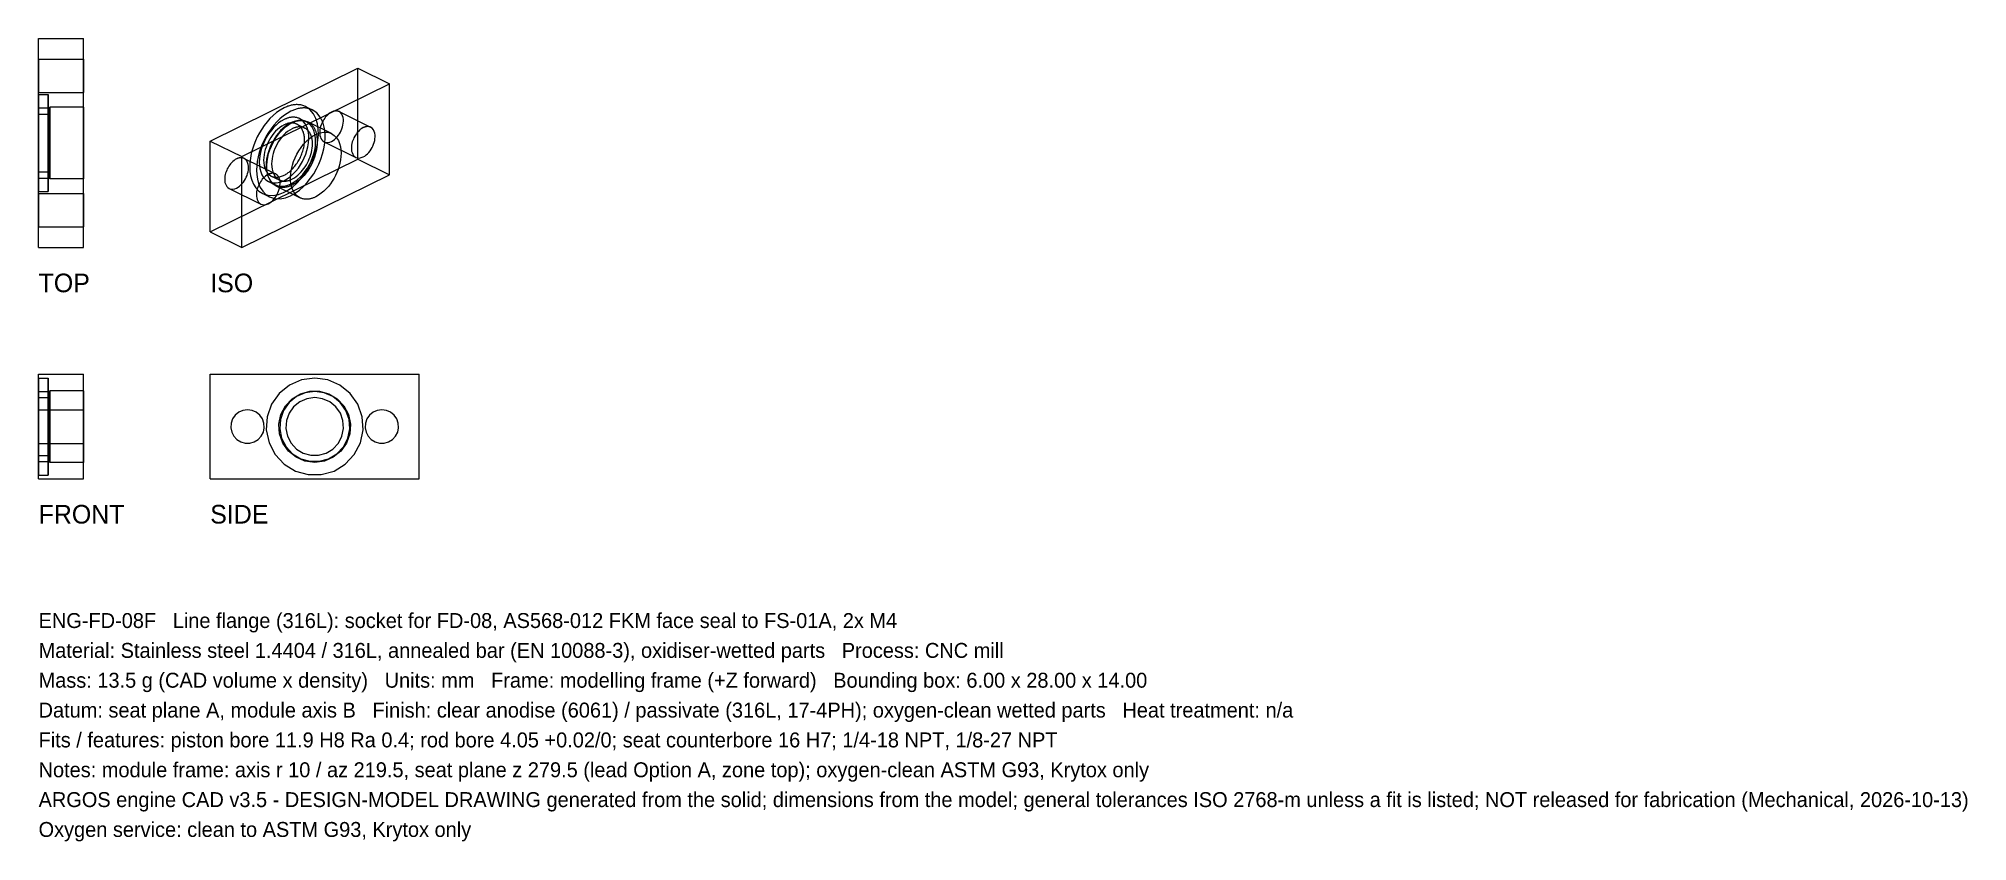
# Model space of a CAD drawing. Header units: millimetres. Extents: x 0 to 258, y -49 to 59.
import ezdxf

# ---------------------------------------------------------------- set-up
doc = ezdxf.new("R2010")
doc.units = ezdxf.units.MM
for name, color, linetype in [('FRONT_HIDDEN', 8, 'CONTINUOUS'), ('FRONT_VISIBLE', 7, 'Continuous'), ('ISO_HIDDEN', 8, 'CONTINUOUS'), ('ISO_VISIBLE', 7, 'Continuous'), ('SIDE_HIDDEN', 8, 'CONTINUOUS'), ('SIDE_VISIBLE', 7, 'Continuous'), ('TOP_HIDDEN', 8, 'CONTINUOUS'), ('TOP_VISIBLE', 7, 'Continuous')]:
    doc.layers.add(name, color=color, linetype=linetype)

msp = doc.modelspace()

# ---------------------------------------------------------------- linework, layer by layer
at = {"layer": 'FRONT_HIDDEN'}
for points in [[(0, 0), (0, 14)], [(0, 14), (6, 14)], [(0, 13.5), (0, 12.93), (0, 12.37), (0, 11.8), (0, 11.24), (0, 10.67), (0, 10.11), (0, 9.54), (0, 8.98), (0, 8.41), (0, 7.85), (0, 7.28), (0, 6.72), (0, 6.15), (0, 5.59), (0, 5.02), (0, 4.46), (0, 3.89), (0, 3.33), (0, 2.76), (0, 2.2), (0, 1.63), (0, 1.07), (0, 0.5)], [(0, 0.5), (0, 1.07), (0, 1.63), (0, 2.2), (0, 2.76), (0, 3.33), (0, 3.89), (0, 4.46), (0, 5.02), (0, 5.59), (0, 6.15), (0, 6.72), (0, 7.28), (0, 7.85), (0, 8.41), (0, 8.98), (0, 9.54), (0, 10.11), (0, 10.67), (0, 11.24), (0, 11.8), (0, 12.37), (0, 12.93), (0, 13.5)], [(0, 13.5), (1.29, 13.5)], [(1.29, 13.5), (1.29, 12.93), (1.29, 12.37), (1.29, 11.8), (1.29, 11.24), (1.29, 10.67), (1.29, 10.11), (1.29, 9.54), (1.29, 8.98), (1.29, 8.41), (1.29, 7.85), (1.29, 7.28), (1.29, 6.72), (1.29, 6.15), (1.29, 5.59), (1.29, 5.02), (1.29, 4.46), (1.29, 3.89), (1.29, 3.33), (1.29, 2.76), (1.29, 2.2), (1.29, 1.63), (1.29, 1.07), (1.29, 0.5)], [(1.29, 0.5), (1.29, 1.07), (1.29, 1.63), (1.29, 2.2), (1.29, 2.76), (1.29, 3.33), (1.29, 3.89), (1.29, 4.46), (1.29, 5.02), (1.29, 5.59), (1.29, 6.15), (1.29, 6.72), (1.29, 7.28), (1.29, 7.85), (1.29, 8.41), (1.29, 8.98), (1.29, 9.54), (1.29, 10.11), (1.29, 10.67), (1.29, 11.24), (1.29, 11.8), (1.29, 12.37), (1.29, 12.93), (1.29, 13.5)], [(6, 0), (6, 14)], [(0, 11.7), (1.29, 11.7)], [(0, 11.7), (0, 11.29), (0, 10.88), (0, 10.47), (0, 10.07), (0, 9.66), (0, 9.25), (0, 8.84), (0, 8.43), (0, 8.02), (0, 7.61), (0, 7.2), (0, 6.8), (0, 6.39), (0, 5.98), (0, 5.57), (0, 5.16), (0, 4.75), (0, 4.34), (0, 3.93), (0, 3.53), (0, 3.12), (0, 2.71), (0, 2.3)], [(0, 2.3), (0, 2.71), (0, 3.12), (0, 3.53), (0, 3.93), (0, 4.34), (0, 4.75), (0, 5.16), (0, 5.57), (0, 5.98), (0, 6.39), (0, 6.8), (0, 7.2), (0, 7.61), (0, 8.02), (0, 8.43), (0, 8.84), (0, 9.25), (0, 9.66), (0, 10.07), (0, 10.47), (0, 10.88), (0, 11.29), (0, 11.7)], [(0, 10.88), (0, 10.54), (0, 10.2), (0, 9.86), (0, 9.53), (0, 9.19), (0, 8.85), (0, 8.52), (0, 8.18), (0, 7.84), (0, 7.51), (0, 7.17), (0, 6.83), (0, 6.49), (0, 6.16), (0, 5.82), (0, 5.48), (0, 5.15), (0, 4.81), (0, 4.47), (0, 4.14), (0, 3.8), (0, 3.46), (0, 3.12)], [(0, 3.12), (0, 3.46), (0, 3.8), (0, 4.14), (0, 4.47), (0, 4.81), (0, 5.15), (0, 5.48), (0, 5.82), (0, 6.16), (0, 6.49), (0, 6.83), (0, 7.17), (0, 7.51), (0, 7.84), (0, 8.18), (0, 8.52), (0, 8.85), (0, 9.19), (0, 9.53), (0, 9.86), (0, 10.2), (0, 10.54), (0, 10.88)], [(0, 10.88), (1.5, 10.88)], [(1.29, 11.7), (1.29, 11.29), (1.29, 10.88), (1.29, 10.47), (1.29, 10.07), (1.29, 9.66), (1.29, 9.25), (1.29, 8.84), (1.29, 8.43), (1.29, 8.02), (1.29, 7.61), (1.29, 7.2), (1.29, 6.8), (1.29, 6.39), (1.29, 5.98), (1.29, 5.57), (1.29, 5.16), (1.29, 4.75), (1.29, 4.34), (1.29, 3.93), (1.29, 3.53), (1.29, 3.12), (1.29, 2.71), (1.29, 2.3)], [(1.29, 2.3), (1.29, 2.71), (1.29, 3.12), (1.29, 3.53), (1.29, 3.93), (1.29, 4.34), (1.29, 4.75), (1.29, 5.16), (1.29, 5.57), (1.29, 5.98), (1.29, 6.39), (1.29, 6.8), (1.29, 7.2), (1.29, 7.61), (1.29, 8.02), (1.29, 8.43), (1.29, 8.84), (1.29, 9.25), (1.29, 9.66), (1.29, 10.07), (1.29, 10.47), (1.29, 10.88), (1.29, 11.29), (1.29, 11.7)], [(1.5, 2.2), (1.5, 2.62), (1.5, 3.03), (1.5, 3.45), (1.5, 3.87), (1.5, 4.29), (1.5, 4.7), (1.5, 5.12), (1.5, 5.54), (1.5, 5.96), (1.5, 6.37), (1.5, 6.79), (1.5, 7.21), (1.5, 7.63), (1.5, 8.04), (1.5, 8.46), (1.5, 8.88), (1.5, 9.3), (1.5, 9.71), (1.5, 10.13), (1.5, 10.55), (1.5, 10.97), (1.5, 11.38), (1.5, 11.8)], [(1.5, 11.8), (1.5, 11.38), (1.5, 10.97), (1.5, 10.55), (1.5, 10.13), (1.5, 9.71), (1.5, 9.3), (1.5, 8.88), (1.5, 8.46), (1.5, 8.04), (1.5, 7.63), (1.5, 7.21), (1.5, 6.79), (1.5, 6.37), (1.5, 5.96), (1.5, 5.54), (1.5, 5.12), (1.5, 4.7), (1.5, 4.29), (1.5, 3.87), (1.5, 3.45), (1.5, 3.03), (1.5, 2.62), (1.5, 2.2)], [(6, 11.8), (1.5, 11.8)], [(1.5, 10.88), (1.5, 10.54), (1.5, 10.2), (1.5, 9.86), (1.5, 9.53), (1.5, 9.19), (1.5, 8.85), (1.5, 8.52), (1.5, 8.18), (1.5, 7.84), (1.5, 7.51), (1.5, 7.17), (1.5, 6.83), (1.5, 6.49), (1.5, 6.16), (1.5, 5.82), (1.5, 5.48), (1.5, 5.15), (1.5, 4.81), (1.5, 4.47), (1.5, 4.14), (1.5, 3.8), (1.5, 3.46), (1.5, 3.12)], [(1.5, 3.12), (1.5, 3.46), (1.5, 3.8), (1.5, 4.14), (1.5, 4.47), (1.5, 4.81), (1.5, 5.15), (1.5, 5.48), (1.5, 5.82), (1.5, 6.16), (1.5, 6.49), (1.5, 6.83), (1.5, 7.17), (1.5, 7.51), (1.5, 7.84), (1.5, 8.18), (1.5, 8.52), (1.5, 8.85), (1.5, 9.19), (1.5, 9.53), (1.5, 9.86), (1.5, 10.2), (1.5, 10.54), (1.5, 10.88)], [(6, 2.2), (6, 2.62), (6, 3.03), (6, 3.45), (6, 3.87), (6, 4.29), (6, 4.7), (6, 5.12), (6, 5.54), (6, 5.96), (6, 6.37), (6, 6.79), (6, 7.21), (6, 7.63), (6, 8.04), (6, 8.46), (6, 8.88), (6, 9.3), (6, 9.71), (6, 10.13), (6, 10.55), (6, 10.97), (6, 11.38), (6, 11.8)], [(6, 11.8), (6, 11.38), (6, 10.97), (6, 10.55), (6, 10.13), (6, 9.71), (6, 9.3), (6, 8.88), (6, 8.46), (6, 8.04), (6, 7.63), (6, 7.21), (6, 6.79), (6, 6.37), (6, 5.96), (6, 5.54), (6, 5.12), (6, 4.7), (6, 4.29), (6, 3.87), (6, 3.45), (6, 3.03), (6, 2.62), (6, 2.2)], [(0, 9.25), (0, 9.05), (0, 8.86), (0, 8.66), (0, 8.47), (0, 8.27), (0, 8.08), (0, 7.88), (0, 7.68), (0, 7.49), (0, 7.29), (0, 7.1), (0, 6.9), (0, 6.71), (0, 6.51), (0, 6.32), (0, 6.12), (0, 5.92), (0, 5.73), (0, 5.53), (0, 5.34), (0, 5.14), (0, 4.95), (0, 4.75)], [(0, 4.75), (0, 4.95), (0, 5.14), (0, 5.34), (0, 5.53), (0, 5.73), (0, 5.92), (0, 6.12), (0, 6.32), (0, 6.51), (0, 6.71), (0, 6.9), (0, 7.1), (0, 7.29), (0, 7.49), (0, 7.68), (0, 7.88), (0, 8.08), (0, 8.27), (0, 8.47), (0, 8.66), (0, 8.86), (0, 9.05), (0, 9.25)], [(0, 9.25), (0, 9.05), (0, 8.86), (0, 8.66), (0, 8.47), (0, 8.27), (0, 8.08), (0, 7.88), (0, 7.68), (0, 7.49), (0, 7.29), (0, 7.1), (0, 6.9), (0, 6.71), (0, 6.51), (0, 6.32), (0, 6.12), (0, 5.92), (0, 5.73), (0, 5.53), (0, 5.34), (0, 5.14), (0, 4.95), (0, 4.75)], [(0, 4.75), (0, 4.95), (0, 5.14), (0, 5.34), (0, 5.53), (0, 5.73), (0, 5.92), (0, 6.12), (0, 6.32), (0, 6.51), (0, 6.71), (0, 6.9), (0, 7.1), (0, 7.29), (0, 7.49), (0, 7.68), (0, 7.88), (0, 8.08), (0, 8.27), (0, 8.47), (0, 8.66), (0, 8.86), (0, 9.05), (0, 9.25)], [(0, 9.25), (6, 9.25)], [(0, 9.25), (6, 9.25)], [(6, 9.25), (6, 9.05), (6, 8.86), (6, 8.66), (6, 8.47), (6, 8.27), (6, 8.08), (6, 7.88), (6, 7.68), (6, 7.49), (6, 7.29), (6, 7.1), (6, 6.9), (6, 6.71), (6, 6.51), (6, 6.32), (6, 6.12), (6, 5.92), (6, 5.73), (6, 5.53), (6, 5.34), (6, 5.14), (6, 4.95), (6, 4.75)], [(6, 4.75), (6, 4.95), (6, 5.14), (6, 5.34), (6, 5.53), (6, 5.73), (6, 5.92), (6, 6.12), (6, 6.32), (6, 6.51), (6, 6.71), (6, 6.9), (6, 7.1), (6, 7.29), (6, 7.49), (6, 7.68), (6, 7.88), (6, 8.08), (6, 8.27), (6, 8.47), (6, 8.66), (6, 8.86), (6, 9.05), (6, 9.25)], [(6, 9.25), (6, 9.05), (6, 8.86), (6, 8.66), (6, 8.47), (6, 8.27), (6, 8.08), (6, 7.88), (6, 7.68), (6, 7.49), (6, 7.29), (6, 7.1), (6, 6.9), (6, 6.71), (6, 6.51), (6, 6.32), (6, 6.12), (6, 5.92), (6, 5.73), (6, 5.53), (6, 5.34), (6, 5.14), (6, 4.95), (6, 4.75)], [(6, 4.75), (6, 4.95), (6, 5.14), (6, 5.34), (6, 5.53), (6, 5.73), (6, 5.92), (6, 6.12), (6, 6.32), (6, 6.51), (6, 6.71), (6, 6.9), (6, 7.1), (6, 7.29), (6, 7.49), (6, 7.68), (6, 7.88), (6, 8.08), (6, 8.27), (6, 8.47), (6, 8.66), (6, 8.86), (6, 9.05), (6, 9.25)], [(0, 4.75), (6, 4.75)], [(0, 4.75), (6, 4.75)], [(0, 3.12), (1.5, 3.12)], [(0, 2.3), (1.29, 2.3)], [(0, 0.5), (1.29, 0.5)], [(0, 0), (6, 0)], [(6, 2.2), (1.5, 2.2)]]:
    msp.add_lwpolyline(points, dxfattribs=at)
at = {"layer": 'FRONT_VISIBLE'}
for points in [[(0, 0), (0, 14)], [(0, 14), (6, 14)], [(6, 0), (6, 14)], [(0, 0), (6, 0)]]:
    msp.add_lwpolyline(points, dxfattribs=at)
at = {"layer": 'ISO_HIDDEN'}
for points in [[(42.8, 42.84), (42.8, 55.02)], [(32.9, 49.71), (32.38, 49.42), (31.89, 49.08), (31.43, 48.69), (31, 48.28), (30.61, 47.83), (30.24, 47.36), (29.9, 46.87), (29.59, 46.35), (29.31, 45.83), (29.06, 45.28), (28.85, 44.73), (28.66, 44.16), (28.51, 43.58), (28.4, 42.99), (28.33, 42.4), (28.3, 41.8), (28.33, 41.2), (28.41, 40.61), (28.57, 40.04), (28.8, 39.49), (29.12, 38.98), (29.53, 38.55), (30.03, 38.22)], [(33.81, 49.26), (33.29, 48.97), (32.8, 48.63), (32.34, 48.24), (31.92, 47.83), (31.52, 47.38), (31.15, 46.91), (30.81, 46.42), (30.5, 45.91), (30.22, 45.38), (29.98, 44.83), (29.76, 44.28), (29.57, 43.71), (29.42, 43.13), (29.31, 42.54), (29.24, 41.95), (29.22, 41.35), (29.24, 40.76), (29.33, 40.16), (29.48, 39.59), (29.71, 39.04), (30.03, 38.53), (30.44, 38.1), (30.94, 37.78)], [(30.03, 38.22), (30.72, 38), (31.44, 37.97), (32.16, 38.11), (32.83, 38.37), (33.47, 38.72), (34.06, 39.15), (34.6, 39.64), (35.09, 40.17), (35.55, 40.74), (35.96, 41.34), (36.32, 41.97), (36.64, 42.62), (36.92, 43.29), (37.15, 43.98), (37.32, 44.69), (37.44, 45.4), (37.49, 46.13), (37.47, 46.86), (37.37, 47.58), (37.16, 48.27), (36.83, 48.92), (36.37, 49.48), (35.77, 49.89)], [(30.94, 37.78), (31.63, 37.55), (32.36, 37.52), (33.07, 37.66), (33.75, 37.92), (34.38, 38.27), (34.97, 38.7), (35.51, 39.19), (36.01, 39.72), (36.46, 40.29), (36.87, 40.89), (37.23, 41.52), (37.56, 42.17), (37.83, 42.84), (38.06, 43.53), (38.23, 44.24), (38.35, 44.96), (38.41, 45.68), (38.39, 46.41), (38.28, 47.13), (38.07, 47.82), (37.74, 48.47), (37.28, 49.03), (36.68, 49.44)], [(35.77, 49.89), (35.65, 49.94), (35.53, 49.99), (35.41, 50.03), (35.29, 50.07), (35.16, 50.1), (35.03, 50.12), (34.9, 50.13), (34.77, 50.14), (34.64, 50.15), (34.51, 50.15), (34.38, 50.14), (34.26, 50.13), (34.13, 50.11), (34, 50.09), (33.87, 50.06), (33.75, 50.03), (33.62, 50), (33.5, 49.96), (33.38, 49.92), (33.25, 49.87), (33.13, 49.82), (33.02, 49.77), (32.9, 49.71)], [(36.68, 49.44), (36.57, 49.49), (36.44, 49.54), (36.32, 49.58), (36.2, 49.62), (36.07, 49.65), (35.94, 49.67), (35.81, 49.68), (35.69, 49.7), (35.56, 49.7), (35.43, 49.7), (35.3, 49.69), (35.17, 49.68), (35.04, 49.66), (34.91, 49.64), (34.78, 49.62), (34.66, 49.58), (34.53, 49.55), (34.41, 49.51), (34.29, 49.47), (34.17, 49.42), (34.05, 49.37), (33.93, 49.32), (33.81, 49.26)], [(35.77, 49.89), (36.68, 49.44)], [(39.26, 49.15), (39.08, 49.05), (38.91, 48.93), (38.76, 48.79), (38.61, 48.65), (38.47, 48.5), (38.34, 48.33), (38.23, 48.16), (38.12, 47.98), (38.02, 47.8), (37.94, 47.61), (37.86, 47.42), (37.8, 47.22), (37.74, 47.02), (37.71, 46.82), (37.68, 46.62), (37.67, 46.41), (37.68, 46.2), (37.71, 46), (37.76, 45.8), (37.84, 45.61), (37.95, 45.43), (38.1, 45.28), (38.27, 45.17)], [(38.27, 45.17), (38.51, 45.09), (38.76, 45.08), (39.01, 45.13), (39.24, 45.22), (39.46, 45.34), (39.66, 45.49), (39.85, 45.66), (40.02, 45.84), (40.18, 46.04), (40.32, 46.25), (40.45, 46.47), (40.56, 46.69), (40.65, 46.92), (40.73, 47.16), (40.79, 47.41), (40.83, 47.66), (40.85, 47.91), (40.85, 48.16), (40.81, 48.41), (40.74, 48.65), (40.62, 48.87), (40.46, 49.07), (40.26, 49.21)], [(40.26, 49.21), (40.22, 49.23), (40.17, 49.24), (40.13, 49.26), (40.09, 49.27), (40.05, 49.28), (40, 49.29), (39.96, 49.29), (39.91, 49.3), (39.87, 49.3), (39.82, 49.3), (39.78, 49.3), (39.73, 49.29), (39.69, 49.29), (39.64, 49.28), (39.6, 49.27), (39.56, 49.26), (39.51, 49.25), (39.47, 49.23), (39.43, 49.22), (39.39, 49.2), (39.34, 49.19), (39.3, 49.17), (39.26, 49.15)], [(40.26, 49.21), (44.5, 47.12)], [(32.9, 48.15), (32.52, 47.93), (32.17, 47.69), (31.84, 47.41), (31.53, 47.11), (31.24, 46.78), (30.98, 46.44), (30.73, 46.09), (30.51, 45.72), (30.31, 45.34), (30.13, 44.94), (29.97, 44.54), (29.83, 44.13), (29.73, 43.71), (29.65, 43.29), (29.59, 42.86), (29.58, 42.43), (29.59, 41.99), (29.66, 41.57), (29.77, 41.15), (29.93, 40.75), (30.16, 40.39), (30.46, 40.07), (30.82, 39.84)], [(32.9, 47.43), (32.59, 47.25), (32.3, 47.05), (32.02, 46.82), (31.77, 46.57), (31.53, 46.31), (31.31, 46.02), (31.11, 45.73), (30.93, 45.43), (30.76, 45.11), (30.61, 44.79), (30.48, 44.46), (30.37, 44.12), (30.28, 43.77), (30.22, 43.42), (30.17, 43.07), (30.16, 42.71), (30.17, 42.36), (30.23, 42), (30.32, 41.66), (30.45, 41.33), (30.64, 41.03), (30.89, 40.77), (31.19, 40.58)], [(33.81, 47.7), (33.44, 47.49), (33.08, 47.24), (32.75, 46.96), (32.44, 46.66), (32.15, 46.34), (31.89, 46), (31.64, 45.64), (31.42, 45.27), (31.22, 44.89), (31.04, 44.49), (30.88, 44.09), (30.75, 43.68), (30.64, 43.26), (30.56, 42.84), (30.51, 42.41), (30.49, 41.98), (30.51, 41.55), (30.57, 41.12), (30.68, 40.7), (30.85, 40.3), (31.08, 39.94), (31.37, 39.63), (31.74, 39.39)], [(31.84, 39.23), (31.4, 39.53), (31.06, 39.94), (30.81, 40.42), (30.66, 40.93), (30.58, 41.47), (30.57, 42), (30.61, 42.54), (30.7, 43.07), (30.82, 43.59), (30.99, 44.1), (31.2, 44.6), (31.43, 45.08), (31.7, 45.54), (32, 45.99), (32.34, 46.41), (32.71, 46.8), (33.11, 47.16), (33.54, 47.47), (34.01, 47.73), (34.51, 47.93), (35.04, 48.03), (35.57, 48), (36.08, 47.84)], [(30.82, 39.84), (31.32, 39.68), (31.85, 39.66), (32.36, 39.75), (32.85, 39.94), (33.31, 40.2), (33.74, 40.51), (34.13, 40.86), (34.49, 41.24), (34.81, 41.65), (35.11, 42.09), (35.37, 42.54), (35.61, 43.02), (35.81, 43.5), (35.97, 44), (36.1, 44.51), (36.18, 45.03), (36.22, 45.56), (36.21, 46.08), (36.13, 46.6), (35.98, 47.1), (35.74, 47.57), (35.41, 47.98), (34.98, 48.27)], [(33.96, 46.91), (33.65, 46.73), (33.36, 46.53), (33.08, 46.3), (32.83, 46.05), (32.59, 45.78), (32.37, 45.5), (32.17, 45.21), (31.99, 44.9), (31.82, 44.59), (31.67, 44.27), (31.54, 43.93), (31.43, 43.59), (31.34, 43.25), (31.28, 42.9), (31.24, 42.55), (31.22, 42.19), (31.24, 41.83), (31.29, 41.48), (31.38, 41.14), (31.51, 40.81), (31.7, 40.51), (31.95, 40.25), (32.25, 40.06)], [(31.74, 39.39), (32.23, 39.23), (32.76, 39.21), (33.27, 39.31), (33.76, 39.49), (34.22, 39.75), (34.65, 40.06), (35.04, 40.41), (35.4, 40.79), (35.73, 41.21), (36.02, 41.64), (36.29, 42.1), (36.52, 42.57), (36.72, 43.05), (36.88, 43.55), (37.01, 44.06), (37.09, 44.58), (37.13, 45.11), (37.12, 45.63), (37.04, 46.15), (36.89, 46.66), (36.66, 47.12), (36.32, 47.53), (35.89, 47.82)], [(34.98, 48.27), (34.89, 48.31), (34.8, 48.35), (34.71, 48.38), (34.62, 48.4), (34.53, 48.42), (34.44, 48.44), (34.35, 48.45), (34.25, 48.46), (34.16, 48.46), (34.07, 48.46), (33.97, 48.46), (33.88, 48.45), (33.79, 48.44), (33.69, 48.42), (33.6, 48.4), (33.51, 48.38), (33.42, 48.35), (33.33, 48.32), (33.24, 48.29), (33.16, 48.26), (33.07, 48.23), (32.98, 48.19), (32.9, 48.15)], [(34.61, 47.53), (34.54, 47.56), (34.47, 47.59), (34.4, 47.62), (34.32, 47.64), (34.25, 47.66), (34.17, 47.67), (34.09, 47.68), (34.02, 47.69), (33.94, 47.69), (33.86, 47.69), (33.79, 47.68), (33.71, 47.68), (33.63, 47.67), (33.56, 47.65), (33.48, 47.64), (33.4, 47.62), (33.33, 47.6), (33.26, 47.58), (33.18, 47.55), (33.11, 47.52), (33.04, 47.49), (32.97, 47.46), (32.9, 47.43)], [(35.89, 47.82), (35.8, 47.86), (35.72, 47.9), (35.63, 47.93), (35.54, 47.95), (35.45, 47.97), (35.35, 47.99), (35.26, 48), (35.17, 48.01), (35.07, 48.01), (34.98, 48.01), (34.89, 48.01), (34.79, 48), (34.7, 47.99), (34.61, 47.97), (34.52, 47.95), (34.42, 47.93), (34.33, 47.9), (34.24, 47.88), (34.16, 47.85), (34.07, 47.81), (33.98, 47.78), (33.9, 47.74), (33.81, 47.7)], [(35.67, 47.01), (35.6, 47.04), (35.53, 47.07), (35.46, 47.1), (35.38, 47.12), (35.31, 47.13), (35.23, 47.15), (35.15, 47.16), (35.08, 47.16), (35, 47.17), (34.92, 47.17), (34.85, 47.16), (34.77, 47.15), (34.69, 47.14), (34.62, 47.13), (34.54, 47.12), (34.47, 47.1), (34.39, 47.08), (34.32, 47.05), (34.24, 47.03), (34.17, 47), (34.1, 46.97), (34.03, 46.94), (33.96, 46.91)], [(35.62, 44.95), (35.63, 45.07), (35.63, 45.2), (35.64, 45.33), (35.64, 45.46), (35.64, 45.59), (35.63, 45.71), (35.62, 45.84), (35.6, 45.97), (35.58, 46.1), (35.55, 46.22), (35.52, 46.34), (35.48, 46.47), (35.43, 46.59), (35.38, 46.7), (35.32, 46.82), (35.26, 46.93), (35.19, 47.04), (35.11, 47.14), (35.02, 47.23), (34.93, 47.32), (34.83, 47.4), (34.72, 47.47), (34.61, 47.53)], [(34.61, 47.53), (35.67, 47.01)], [(34.98, 48.27), (35.89, 47.82)], [(36.58, 45.81), (36.56, 45.88), (36.54, 45.94), (36.52, 46), (36.49, 46.07), (36.47, 46.13), (36.44, 46.19), (36.41, 46.25), (36.38, 46.31), (36.35, 46.37), (36.31, 46.43), (36.27, 46.48), (36.23, 46.54), (36.19, 46.59), (36.15, 46.64), (36.1, 46.69), (36.06, 46.74), (36.01, 46.78), (35.95, 46.83), (35.9, 46.87), (35.85, 46.91), (35.79, 46.95), (35.73, 46.98), (35.67, 47.01)], [(36.08, 47.84), (36.16, 47.8), (36.24, 47.75), (36.31, 47.7), (36.39, 47.65), (36.46, 47.59), (36.53, 47.53), (36.59, 47.47), (36.65, 47.4), (36.71, 47.33), (36.77, 47.26), (36.82, 47.19), (36.87, 47.11), (36.92, 47.04), (36.96, 46.96), (37.01, 46.88), (37.04, 46.79), (37.08, 46.71), (37.12, 46.63), (37.15, 46.54), (37.17, 46.46), (37.2, 46.37), (37.23, 46.28), (37.25, 46.19)], [(39.26, 46.27), (36.08, 47.84)], [(38.27, 45.17), (42.51, 43.08)], [(23, 33.09), (42.8, 42.84)], [(26.54, 42.88), (26.36, 42.78), (26.19, 42.66), (26.03, 42.53), (25.88, 42.38), (25.74, 42.23), (25.61, 42.07), (25.5, 41.9), (25.39, 41.72), (25.29, 41.54), (25.21, 41.35), (25.13, 41.15), (25.07, 40.96), (25.02, 40.76), (24.98, 40.55), (24.95, 40.35), (24.94, 40.14), (24.95, 39.94), (24.98, 39.73), (25.04, 39.53), (25.12, 39.34), (25.23, 39.17), (25.37, 39.02), (25.54, 38.9)], [(25.54, 38.9), (25.78, 38.83), (26.03, 38.82), (26.28, 38.86), (26.51, 38.95), (26.73, 39.08), (26.94, 39.22), (27.12, 39.39), (27.3, 39.58), (27.45, 39.77), (27.59, 39.98), (27.72, 40.2), (27.83, 40.42), (27.93, 40.66), (28.01, 40.9), (28.07, 41.14), (28.11, 41.39), (28.13, 41.64), (28.12, 41.89), (28.08, 42.14), (28.01, 42.38), (27.9, 42.61), (27.74, 42.8), (27.53, 42.94)], [(27.53, 42.94), (27.49, 42.96), (27.45, 42.98), (27.4, 42.99), (27.36, 43), (27.32, 43.01), (27.27, 43.02), (27.23, 43.03), (27.18, 43.03), (27.14, 43.03), (27.09, 43.03), (27.05, 43.03), (27.01, 43.02), (26.96, 43.02), (26.92, 43.01), (26.87, 43), (26.83, 42.99), (26.79, 42.98), (26.74, 42.97), (26.7, 42.95), (26.66, 42.94), (26.62, 42.92), (26.58, 42.9), (26.54, 42.88)], [(27.53, 42.94), (31.77, 40.85)], [(31.19, 40.58), (31.31, 40.53), (31.43, 40.49), (31.55, 40.46), (31.68, 40.44), (31.81, 40.42), (31.93, 40.42), (32.06, 40.43), (32.19, 40.45), (32.31, 40.47), (32.44, 40.5), (32.56, 40.54), (32.68, 40.59), (32.8, 40.64), (32.92, 40.69), (33.03, 40.75), (33.14, 40.81), (33.25, 40.88), (33.35, 40.95), (33.46, 41.03), (33.56, 41.11), (33.66, 41.19), (33.76, 41.27), (33.85, 41.36)], [(42.8, 42.84), (47.04, 40.75)], [(25.54, 38.9), (29.78, 36.81)], [(30.82, 39.84), (31.74, 39.39)], [(31.19, 40.58), (32.25, 40.06)], [(33.86, 39.31), (33.77, 39.27), (33.69, 39.24), (33.6, 39.2), (33.52, 39.17), (33.43, 39.15), (33.34, 39.12), (33.26, 39.1), (33.17, 39.08), (33.08, 39.07), (32.99, 39.05), (32.9, 39.04), (32.81, 39.04), (32.72, 39.03), (32.63, 39.04), (32.54, 39.04), (32.45, 39.05), (32.36, 39.06), (32.27, 39.08), (32.18, 39.1), (32.09, 39.13), (32.01, 39.16), (31.92, 39.19), (31.84, 39.23)], [(35.02, 37.66), (31.84, 39.23)], [(32.25, 40.06), (32.31, 40.03), (32.37, 40), (32.44, 39.98), (32.5, 39.96), (32.57, 39.94), (32.63, 39.93), (32.7, 39.92), (32.76, 39.91), (32.83, 39.9), (32.9, 39.9), (32.97, 39.9), (33.03, 39.9), (33.1, 39.91), (33.17, 39.91), (33.23, 39.92), (33.3, 39.94), (33.37, 39.95), (33.43, 39.96), (33.5, 39.98), (33.56, 40), (33.63, 40.02), (33.69, 40.04), (33.75, 40.07)], [(30.03, 38.22), (30.94, 37.78)]]:
    msp.add_lwpolyline(points, dxfattribs=at)
at = {"layer": 'ISO_VISIBLE'}
for points in [[(23, 45.27), (42.8, 55.02)], [(42.8, 55.02), (47.04, 52.93)], [(27.24, 43.19), (47.04, 52.93)], [(47.04, 40.75), (47.04, 52.93)], [(43.51, 47.06), (43.33, 46.96), (43.16, 46.84), (43, 46.71), (42.85, 46.56), (42.71, 46.41), (42.59, 46.24), (42.47, 46.07), (42.36, 45.9), (42.26, 45.71), (42.18, 45.53), (42.1, 45.33), (42.04, 45.14), (41.99, 44.94), (41.95, 44.73), (41.92, 44.53), (41.92, 44.32), (41.92, 44.11), (41.95, 43.91), (42.01, 43.71), (42.09, 43.52), (42.2, 43.34), (42.34, 43.19), (42.51, 43.08)], [(42.51, 43.08), (42.75, 43), (43, 42.99), (43.25, 43.04), (43.48, 43.13), (43.7, 43.25), (43.91, 43.4), (44.09, 43.57), (44.27, 43.75), (44.42, 43.95), (44.56, 44.16), (44.69, 44.38), (44.8, 44.6), (44.9, 44.84), (44.98, 45.07), (45.04, 45.32), (45.08, 45.57), (45.1, 45.82), (45.09, 46.07), (45.05, 46.32), (44.98, 46.56), (44.87, 46.78), (44.71, 46.98), (44.5, 47.12)], [(44.5, 47.12), (44.46, 47.14), (44.42, 47.15), (44.38, 47.17), (44.33, 47.18), (44.29, 47.19), (44.24, 47.2), (44.2, 47.2), (44.15, 47.21), (44.11, 47.21), (44.07, 47.21), (44.02, 47.21), (43.98, 47.2), (43.93, 47.2), (43.89, 47.19), (43.84, 47.18), (43.8, 47.17), (43.76, 47.16), (43.71, 47.14), (43.67, 47.13), (43.63, 47.11), (43.59, 47.1), (43.55, 47.08), (43.51, 47.06)], [(23, 33.09), (23, 45.27)], [(23, 45.27), (27.24, 43.19)], [(35.02, 37.66), (34.58, 37.96), (34.24, 38.38), (33.99, 38.85), (33.84, 39.37), (33.76, 39.9), (33.75, 40.44), (33.79, 40.97), (33.88, 41.5), (34.01, 42.02), (34.17, 42.53), (34.38, 43.03), (34.61, 43.51), (34.88, 43.97), (35.19, 44.42), (35.52, 44.84), (35.89, 45.23), (36.29, 45.59), (36.72, 45.91), (37.19, 46.17), (37.69, 46.36), (38.22, 46.46), (38.75, 46.44), (39.26, 46.27)], [(33.75, 40.07), (34.02, 40.19), (34.28, 40.34), (34.53, 40.51), (34.76, 40.7), (34.98, 40.9), (35.19, 41.12), (35.38, 41.35), (35.56, 41.59), (35.73, 41.83), (35.89, 42.09), (36.03, 42.35), (36.16, 42.61), (36.28, 42.89), (36.39, 43.17), (36.48, 43.45), (36.56, 43.74), (36.62, 44.03), (36.67, 44.33), (36.69, 44.63), (36.7, 44.92), (36.69, 45.22), (36.65, 45.52), (36.58, 45.81)], [(33.85, 41.36), (33.98, 41.48), (34.1, 41.61), (34.22, 41.75), (34.33, 41.88), (34.44, 42.02), (34.54, 42.16), (34.64, 42.31), (34.74, 42.46), (34.83, 42.61), (34.92, 42.77), (35, 42.92), (35.08, 43.08), (35.15, 43.24), (35.22, 43.41), (35.29, 43.57), (35.34, 43.74), (35.4, 43.91), (35.45, 44.08), (35.49, 44.25), (35.53, 44.42), (35.57, 44.6), (35.59, 44.77), (35.62, 44.95)], [(37.25, 46.19), (37.31, 45.85), (37.35, 45.5), (37.35, 45.15), (37.34, 44.8), (37.3, 44.45), (37.25, 44.1), (37.17, 43.76), (37.08, 43.42), (36.97, 43.09), (36.85, 42.76), (36.71, 42.44), (36.56, 42.12), (36.39, 41.82), (36.21, 41.51), (36.02, 41.22), (35.81, 40.94), (35.59, 40.67), (35.35, 40.41), (35.1, 40.16), (34.84, 39.93), (34.56, 39.72), (34.27, 39.52), (33.96, 39.36)], [(39.26, 46.27), (39.63, 46.03), (39.94, 45.71), (40.17, 45.34), (40.34, 44.94), (40.45, 44.51), (40.52, 44.07), (40.54, 43.63), (40.52, 43.19), (40.47, 42.75), (40.38, 42.32), (40.27, 41.89), (40.14, 41.47), (39.98, 41.06), (39.79, 40.66), (39.59, 40.27), (39.36, 39.89), (39.11, 39.53), (38.84, 39.18), (38.54, 38.85), (38.23, 38.54), (37.89, 38.26), (37.53, 38.01), (37.14, 37.79)], [(27.24, 31), (27.24, 43.19)], [(27.24, 31), (47.04, 40.75)], [(30.78, 40.79), (30.6, 40.69), (30.43, 40.57), (30.27, 40.44), (30.12, 40.29), (29.98, 40.14), (29.86, 39.98), (29.74, 39.81), (29.63, 39.63), (29.54, 39.45), (29.45, 39.26), (29.37, 39.07), (29.31, 38.87), (29.26, 38.67), (29.22, 38.47), (29.2, 38.26), (29.19, 38.05), (29.2, 37.85), (29.23, 37.64), (29.28, 37.44), (29.36, 37.25), (29.47, 37.08), (29.61, 36.93), (29.78, 36.81)], [(29.78, 36.81), (30.02, 36.74), (30.27, 36.73), (30.52, 36.77), (30.76, 36.86), (30.98, 36.99), (31.18, 37.14), (31.37, 37.3), (31.54, 37.49), (31.69, 37.68), (31.84, 37.89), (31.96, 38.11), (32.07, 38.34), (32.17, 38.57), (32.25, 38.81), (32.31, 39.05), (32.35, 39.3), (32.37, 39.55), (32.36, 39.8), (32.33, 40.05), (32.25, 40.29), (32.14, 40.52), (31.98, 40.71), (31.77, 40.85)], [(31.77, 40.85), (31.73, 40.87), (31.69, 40.89), (31.65, 40.9), (31.6, 40.91), (31.56, 40.92), (31.52, 40.93), (31.47, 40.94), (31.43, 40.94), (31.38, 40.94), (31.34, 40.94), (31.29, 40.94), (31.25, 40.94), (31.2, 40.93), (31.16, 40.92), (31.12, 40.91), (31.07, 40.9), (31.03, 40.89), (30.99, 40.88), (30.94, 40.86), (30.9, 40.85), (30.86, 40.83), (30.82, 40.81), (30.78, 40.79)], [(33.96, 39.36), (33.96, 39.35), (33.95, 39.35), (33.95, 39.35), (33.94, 39.35), (33.94, 39.34), (33.93, 39.34), (33.93, 39.34), (33.92, 39.34), (33.92, 39.34), (33.91, 39.33), (33.91, 39.33), (33.91, 39.33), (33.9, 39.33), (33.9, 39.33), (33.89, 39.32), (33.89, 39.32), (33.88, 39.32), (33.88, 39.32), (33.87, 39.31), (33.87, 39.31), (33.86, 39.31), (33.86, 39.31), (33.86, 39.31)], [(37.14, 37.79), (37.06, 37.75), (36.97, 37.71), (36.88, 37.67), (36.79, 37.64), (36.7, 37.61), (36.61, 37.58), (36.52, 37.55), (36.42, 37.53), (36.33, 37.51), (36.24, 37.49), (36.14, 37.48), (36.05, 37.47), (35.95, 37.47), (35.85, 37.47), (35.76, 37.47), (35.66, 37.48), (35.57, 37.49), (35.47, 37.51), (35.38, 37.53), (35.29, 37.55), (35.2, 37.59), (35.11, 37.62), (35.02, 37.66)], [(23, 33.09), (27.24, 31)]]:
    msp.add_lwpolyline(points, dxfattribs=at)
at = {"layer": 'SIDE_HIDDEN'}
for points in [[(23, 0), (23, 14)], [(23, 14), (51, 14)], [(37, 13.5), (35.25, 13.26), (33.62, 12.55), (32.25, 11.44), (31.23, 9.99), (30.64, 8.32), (30.52, 6.56), (30.88, 4.82), (31.69, 3.25), (32.9, 1.96), (34.41, 1.04), (36.11, 0.56), (37.89, 0.56), (39.59, 1.04), (41.1, 1.96), (42.31, 3.25), (43.12, 4.82), (43.48, 6.56), (43.36, 8.32), (42.77, 9.99), (41.75, 11.44), (40.38, 12.55), (38.75, 13.26), (37, 13.5)], [(37, 13.5), (35.25, 13.26), (33.62, 12.55), (32.25, 11.44), (31.23, 9.99), (30.64, 8.32), (30.52, 6.56), (30.88, 4.82), (31.69, 3.25), (32.9, 1.96), (34.41, 1.04), (36.11, 0.56), (37.89, 0.56), (39.59, 1.04), (41.1, 1.96), (42.31, 3.25), (43.12, 4.82), (43.48, 6.56), (43.36, 8.32), (42.77, 9.99), (41.75, 11.44), (40.38, 12.55), (38.75, 13.26), (37, 13.5)], [(51, 0), (51, 14)], [(37, 2.2), (35.7, 2.38), (34.51, 2.9), (33.49, 3.72), (32.74, 4.79), (32.3, 6.02), (32.21, 7.33), (32.48, 8.61), (33.08, 9.77), (33.97, 10.72), (35.09, 11.4), (36.35, 11.76), (37.65, 11.76), (38.91, 11.4), (40.03, 10.72), (40.92, 9.77), (41.52, 8.61), (41.79, 7.33), (41.7, 6.02), (41.26, 4.79), (40.51, 3.72), (39.49, 2.9), (38.3, 2.38), (37, 2.2)], [(37, 11.7), (35.73, 11.53), (34.56, 11.02), (33.57, 10.21), (32.83, 9.16), (32.4, 7.96), (32.31, 6.68), (32.57, 5.43), (33.16, 4.29), (34.03, 3.35), (35.13, 2.69), (36.36, 2.34), (37.64, 2.34), (38.87, 2.69), (39.97, 3.35), (40.84, 4.29), (41.43, 5.43), (41.69, 6.68), (41.6, 7.96), (41.17, 9.16), (40.43, 10.21), (39.44, 11.02), (38.27, 11.53), (37, 11.7)], [(37, 11.7), (35.73, 11.53), (34.56, 11.02), (33.57, 10.21), (32.83, 9.16), (32.4, 7.96), (32.31, 6.68), (32.57, 5.43), (33.16, 4.29), (34.03, 3.35), (35.13, 2.69), (36.36, 2.34), (37.64, 2.34), (38.87, 2.69), (39.97, 3.35), (40.84, 4.29), (41.43, 5.43), (41.69, 6.68), (41.6, 7.96), (41.17, 9.16), (40.43, 10.21), (39.44, 11.02), (38.27, 11.53), (37, 11.7)], [(37, 10.88), (35.95, 10.73), (34.99, 10.31), (34.17, 9.64), (33.56, 8.78), (33.21, 7.79), (33.13, 6.74), (33.35, 5.7), (33.83, 4.77), (34.55, 3.99), (35.46, 3.45), (36.47, 3.16), (37.53, 3.16), (38.54, 3.45), (39.45, 3.99), (40.17, 4.77), (40.65, 5.7), (40.87, 6.74), (40.79, 7.79), (40.44, 8.78), (39.83, 9.64), (39.01, 10.31), (38.05, 10.73), (37, 10.88)], [(28, 9.25), (27.39, 9.17), (26.83, 8.92), (26.36, 8.54), (26, 8.04), (25.8, 7.46), (25.76, 6.85), (25.88, 6.25), (26.16, 5.7), (26.58, 5.25), (27.1, 4.94), (27.69, 4.77), (28.31, 4.77), (28.9, 4.94), (29.42, 5.25), (29.84, 5.7), (30.12, 6.25), (30.24, 6.85), (30.2, 7.46), (30, 8.04), (29.64, 8.54), (29.17, 8.92), (28.61, 9.17), (28, 9.25)], [(46, 9.25), (45.39, 9.17), (44.83, 8.92), (44.36, 8.54), (44, 8.04), (43.8, 7.46), (43.76, 6.85), (43.88, 6.25), (44.16, 5.7), (44.58, 5.25), (45.1, 4.94), (45.69, 4.77), (46.31, 4.77), (46.9, 4.94), (47.42, 5.25), (47.84, 5.7), (48.12, 6.25), (48.24, 6.85), (48.2, 7.46), (48, 8.04), (47.64, 8.54), (47.17, 8.92), (46.61, 9.17), (46, 9.25)], [(23, 0), (51, 0)]]:
    msp.add_lwpolyline(points, dxfattribs=at)
at = {"layer": 'SIDE_VISIBLE'}
for points in [[(23, 0), (23, 14)], [(23, 14), (51, 14)], [(51, 0), (51, 14)], [(37, 2.2), (35.7, 2.38), (34.51, 2.9), (33.49, 3.72), (32.74, 4.79), (32.3, 6.02), (32.21, 7.33), (32.48, 8.61), (33.08, 9.77), (33.97, 10.72), (35.09, 11.4), (36.35, 11.76), (37.65, 11.76), (38.91, 11.4), (40.03, 10.72), (40.92, 9.77), (41.52, 8.61), (41.79, 7.33), (41.7, 6.02), (41.26, 4.79), (40.51, 3.72), (39.49, 2.9), (38.3, 2.38), (37, 2.2)], [(37, 10.88), (35.95, 10.73), (34.99, 10.31), (34.17, 9.64), (33.56, 8.78), (33.21, 7.79), (33.13, 6.74), (33.35, 5.7), (33.83, 4.77), (34.55, 3.99), (35.46, 3.45), (36.47, 3.16), (37.53, 3.16), (38.54, 3.45), (39.45, 3.99), (40.17, 4.77), (40.65, 5.7), (40.87, 6.74), (40.79, 7.79), (40.44, 8.78), (39.83, 9.64), (39.01, 10.31), (38.05, 10.73), (37, 10.88)], [(28, 9.25), (27.39, 9.17), (26.83, 8.92), (26.36, 8.54), (26, 8.04), (25.8, 7.46), (25.76, 6.85), (25.88, 6.25), (26.16, 5.7), (26.58, 5.25), (27.1, 4.94), (27.69, 4.77), (28.31, 4.77), (28.9, 4.94), (29.42, 5.25), (29.84, 5.7), (30.12, 6.25), (30.24, 6.85), (30.2, 7.46), (30, 8.04), (29.64, 8.54), (29.17, 8.92), (28.61, 9.17), (28, 9.25)], [(46, 9.25), (45.39, 9.17), (44.83, 8.92), (44.36, 8.54), (44, 8.04), (43.8, 7.46), (43.76, 6.85), (43.88, 6.25), (44.16, 5.7), (44.58, 5.25), (45.1, 4.94), (45.69, 4.77), (46.31, 4.77), (46.9, 4.94), (47.42, 5.25), (47.84, 5.7), (48.12, 6.25), (48.24, 6.85), (48.2, 7.46), (48, 8.04), (47.64, 8.54), (47.17, 8.92), (46.61, 9.17), (46, 9.25)], [(23, 0), (51, 0)]]:
    msp.add_lwpolyline(points, dxfattribs=at)
at = {"layer": 'TOP_HIDDEN'}
for points in [[(0, 31), (0, 59)], [(0, 59), (6, 59)], [(6, 31), (6, 59)], [(0, 51.75), (0, 51.95), (0, 52.14), (0, 52.34), (0, 52.53), (0, 52.73), (0, 52.92), (0, 53.12), (0, 53.32), (0, 53.51), (0, 53.71), (0, 53.9), (0, 54.1), (0, 54.29), (0, 54.49), (0, 54.68), (0, 54.88), (0, 55.08), (0, 55.27), (0, 55.47), (0, 55.66), (0, 55.86), (0, 56.05), (0, 56.25)], [(0, 56.25), (0, 56.15), (0, 56.05), (0, 55.96), (0, 55.86), (0, 55.76), (0, 55.66), (0, 55.57), (0, 55.47), (0, 55.37), (0, 55.27), (0, 55.17), (0, 55.08), (0, 54.98), (0, 54.88), (0, 54.78), (0, 54.68), (0, 54.59), (0, 54.49), (0, 54.39), (0, 54.29), (0, 54.2), (0, 54.1), (0, 54)], [(0, 56.25), (6, 56.25)], [(6, 51.75), (6, 51.95), (6, 52.14), (6, 52.34), (6, 52.53), (6, 52.73), (6, 52.92), (6, 53.12), (6, 53.32), (6, 53.51), (6, 53.71), (6, 53.9), (6, 54.1), (6, 54.29), (6, 54.49), (6, 54.68), (6, 54.88), (6, 55.08), (6, 55.27), (6, 55.47), (6, 55.66), (6, 55.86), (6, 56.05), (6, 56.25)], [(6, 56.25), (6, 56.15), (6, 56.05), (6, 55.96), (6, 55.86), (6, 55.76), (6, 55.66), (6, 55.57), (6, 55.47), (6, 55.37), (6, 55.27), (6, 55.17), (6, 55.08), (6, 54.98), (6, 54.88), (6, 54.78), (6, 54.68), (6, 54.59), (6, 54.49), (6, 54.39), (6, 54.29), (6, 54.2), (6, 54.1), (6, 54)], [(0, 54), (0, 53.9), (0, 53.8), (0, 53.71), (0, 53.61), (0, 53.51), (0, 53.41), (0, 53.32), (0, 53.22), (0, 53.12), (0, 53.02), (0, 52.92), (0, 52.83), (0, 52.73), (0, 52.63), (0, 52.53), (0, 52.43), (0, 52.34), (0, 52.24), (0, 52.14), (0, 52.04), (0, 51.95), (0, 51.85), (0, 51.75)], [(0, 51.75), (6, 51.75)], [(6, 54), (6, 53.9), (6, 53.8), (6, 53.71), (6, 53.61), (6, 53.51), (6, 53.41), (6, 53.32), (6, 53.22), (6, 53.12), (6, 53.02), (6, 52.92), (6, 52.83), (6, 52.73), (6, 52.63), (6, 52.53), (6, 52.43), (6, 52.34), (6, 52.24), (6, 52.14), (6, 52.04), (6, 51.95), (6, 51.85), (6, 51.75)], [(0, 38.5), (0, 39.07), (0, 39.63), (0, 40.2), (0, 40.76), (0, 41.33), (0, 41.89), (0, 42.46), (0, 43.02), (0, 43.59), (0, 44.15), (0, 44.72), (0, 45.28), (0, 45.85), (0, 46.41), (0, 46.98), (0, 47.54), (0, 48.11), (0, 48.67), (0, 49.24), (0, 49.8), (0, 50.37), (0, 50.93), (0, 51.5)], [(0, 51.5), (0, 51.22), (0, 50.93), (0, 50.65), (0, 50.37), (0, 50.09), (0, 49.8), (0, 49.52), (0, 49.24), (0, 48.96), (0, 48.67), (0, 48.39), (0, 48.11), (0, 47.83), (0, 47.54), (0, 47.26), (0, 46.98), (0, 46.7), (0, 46.41), (0, 46.13), (0, 45.85), (0, 45.57), (0, 45.28), (0, 45)], [(0, 51.5), (1.29, 51.5)], [(0, 40.3), (0, 40.71), (0, 41.12), (0, 41.53), (0, 41.93), (0, 42.34), (0, 42.75), (0, 43.16), (0, 43.57), (0, 43.98), (0, 44.39), (0, 44.8), (0, 45.2), (0, 45.61), (0, 46.02), (0, 46.43), (0, 46.84), (0, 47.25), (0, 47.66), (0, 48.07), (0, 48.47), (0, 48.88), (0, 49.29), (0, 49.7)], [(0, 49.7), (0, 49.5), (0, 49.29), (0, 49.09), (0, 48.88), (0, 48.68), (0, 48.47), (0, 48.27), (0, 48.07), (0, 47.86), (0, 47.66), (0, 47.45), (0, 47.25), (0, 47.04), (0, 46.84), (0, 46.63), (0, 46.43), (0, 46.23), (0, 46.02), (0, 45.82), (0, 45.61), (0, 45.41), (0, 45.2), (0, 45)], [(0, 49.7), (1.29, 49.7)], [(1.29, 38.5), (1.29, 39.07), (1.29, 39.63), (1.29, 40.2), (1.29, 40.76), (1.29, 41.33), (1.29, 41.89), (1.29, 42.46), (1.29, 43.02), (1.29, 43.59), (1.29, 44.15), (1.29, 44.72), (1.29, 45.28), (1.29, 45.85), (1.29, 46.41), (1.29, 46.98), (1.29, 47.54), (1.29, 48.11), (1.29, 48.67), (1.29, 49.24), (1.29, 49.8), (1.29, 50.37), (1.29, 50.93), (1.29, 51.5)], [(1.29, 51.5), (1.29, 51.22), (1.29, 50.93), (1.29, 50.65), (1.29, 50.37), (1.29, 50.09), (1.29, 49.8), (1.29, 49.52), (1.29, 49.24), (1.29, 48.96), (1.29, 48.67), (1.29, 48.39), (1.29, 48.11), (1.29, 47.83), (1.29, 47.54), (1.29, 47.26), (1.29, 46.98), (1.29, 46.7), (1.29, 46.41), (1.29, 46.13), (1.29, 45.85), (1.29, 45.57), (1.29, 45.28), (1.29, 45)], [(1.29, 40.3), (1.29, 40.71), (1.29, 41.12), (1.29, 41.53), (1.29, 41.93), (1.29, 42.34), (1.29, 42.75), (1.29, 43.16), (1.29, 43.57), (1.29, 43.98), (1.29, 44.39), (1.29, 44.8), (1.29, 45.2), (1.29, 45.61), (1.29, 46.02), (1.29, 46.43), (1.29, 46.84), (1.29, 47.25), (1.29, 47.66), (1.29, 48.07), (1.29, 48.47), (1.29, 48.88), (1.29, 49.29), (1.29, 49.7)], [(1.29, 49.7), (1.29, 49.5), (1.29, 49.29), (1.29, 49.09), (1.29, 48.88), (1.29, 48.68), (1.29, 48.47), (1.29, 48.27), (1.29, 48.07), (1.29, 47.86), (1.29, 47.66), (1.29, 47.45), (1.29, 47.25), (1.29, 47.04), (1.29, 46.84), (1.29, 46.63), (1.29, 46.43), (1.29, 46.23), (1.29, 46.02), (1.29, 45.82), (1.29, 45.61), (1.29, 45.41), (1.29, 45.2), (1.29, 45)], [(1.5, 40.2), (1.5, 40.62), (1.5, 41.03), (1.5, 41.45), (1.5, 41.87), (1.5, 42.29), (1.5, 42.7), (1.5, 43.12), (1.5, 43.54), (1.5, 43.96), (1.5, 44.37), (1.5, 44.79), (1.5, 45.21), (1.5, 45.63), (1.5, 46.04), (1.5, 46.46), (1.5, 46.88), (1.5, 47.3), (1.5, 47.71), (1.5, 48.13), (1.5, 48.55), (1.5, 48.97), (1.5, 49.38), (1.5, 49.8)], [(1.5, 49.8), (1.5, 49.59), (1.5, 49.38), (1.5, 49.17), (1.5, 48.97), (1.5, 48.76), (1.5, 48.55), (1.5, 48.34), (1.5, 48.13), (1.5, 47.92), (1.5, 47.71), (1.5, 47.5), (1.5, 47.3), (1.5, 47.09), (1.5, 46.88), (1.5, 46.67), (1.5, 46.46), (1.5, 46.25), (1.5, 46.04), (1.5, 45.83), (1.5, 45.63), (1.5, 45.42), (1.5, 45.21), (1.5, 45)], [(6, 49.8), (1.5, 49.8)], [(6, 40.2), (6, 40.62), (6, 41.03), (6, 41.45), (6, 41.87), (6, 42.29), (6, 42.7), (6, 43.12), (6, 43.54), (6, 43.96), (6, 44.37), (6, 44.79), (6, 45.21), (6, 45.63), (6, 46.04), (6, 46.46), (6, 46.88), (6, 47.3), (6, 47.71), (6, 48.13), (6, 48.55), (6, 48.97), (6, 49.38), (6, 49.8)], [(6, 49.8), (6, 49.59), (6, 49.38), (6, 49.17), (6, 48.97), (6, 48.76), (6, 48.55), (6, 48.34), (6, 48.13), (6, 47.92), (6, 47.71), (6, 47.5), (6, 47.3), (6, 47.09), (6, 46.88), (6, 46.67), (6, 46.46), (6, 46.25), (6, 46.04), (6, 45.83), (6, 45.63), (6, 45.42), (6, 45.21), (6, 45)], [(0, 41.12), (0, 41.46), (0, 41.8), (0, 42.14), (0, 42.47), (0, 42.81), (0, 43.15), (0, 43.48), (0, 43.82), (0, 44.16), (0, 44.49), (0, 44.83), (0, 45.17), (0, 45.51), (0, 45.84), (0, 46.18), (0, 46.52), (0, 46.85), (0, 47.19), (0, 47.53), (0, 47.86), (0, 48.2), (0, 48.54), (0, 48.88)], [(0, 48.88), (0, 48.71), (0, 48.54), (0, 48.37), (0, 48.2), (0, 48.03), (0, 47.86), (0, 47.7), (0, 47.53), (0, 47.36), (0, 47.19), (0, 47.02), (0, 46.85), (0, 46.68), (0, 46.52), (0, 46.35), (0, 46.18), (0, 46.01), (0, 45.84), (0, 45.67), (0, 45.51), (0, 45.34), (0, 45.17), (0, 45)], [(0, 48.88), (1.5, 48.88)], [(1.5, 41.12), (1.5, 41.46), (1.5, 41.8), (1.5, 42.14), (1.5, 42.47), (1.5, 42.81), (1.5, 43.15), (1.5, 43.48), (1.5, 43.82), (1.5, 44.16), (1.5, 44.49), (1.5, 44.83), (1.5, 45.17), (1.5, 45.51), (1.5, 45.84), (1.5, 46.18), (1.5, 46.52), (1.5, 46.85), (1.5, 47.19), (1.5, 47.53), (1.5, 47.86), (1.5, 48.2), (1.5, 48.54), (1.5, 48.88)], [(1.5, 48.88), (1.5, 48.71), (1.5, 48.54), (1.5, 48.37), (1.5, 48.2), (1.5, 48.03), (1.5, 47.86), (1.5, 47.7), (1.5, 47.53), (1.5, 47.36), (1.5, 47.19), (1.5, 47.02), (1.5, 46.85), (1.5, 46.68), (1.5, 46.52), (1.5, 46.35), (1.5, 46.18), (1.5, 46.01), (1.5, 45.84), (1.5, 45.67), (1.5, 45.51), (1.5, 45.34), (1.5, 45.17), (1.5, 45)], [(0, 45), (0, 44.72), (0, 44.43), (0, 44.15), (0, 43.87), (0, 43.59), (0, 43.3), (0, 43.02), (0, 42.74), (0, 42.46), (0, 42.17), (0, 41.89), (0, 41.61), (0, 41.33), (0, 41.04), (0, 40.76), (0, 40.48), (0, 40.2), (0, 39.91), (0, 39.63), (0, 39.35), (0, 39.07), (0, 38.78), (0, 38.5)], [(0, 45), (0, 44.8), (0, 44.59), (0, 44.39), (0, 44.18), (0, 43.98), (0, 43.77), (0, 43.57), (0, 43.37), (0, 43.16), (0, 42.96), (0, 42.75), (0, 42.55), (0, 42.34), (0, 42.14), (0, 41.93), (0, 41.73), (0, 41.53), (0, 41.32), (0, 41.12), (0, 40.91), (0, 40.71), (0, 40.5), (0, 40.3)], [(0, 45), (0, 44.83), (0, 44.66), (0, 44.49), (0, 44.33), (0, 44.16), (0, 43.99), (0, 43.82), (0, 43.65), (0, 43.48), (0, 43.32), (0, 43.15), (0, 42.98), (0, 42.81), (0, 42.64), (0, 42.47), (0, 42.3), (0, 42.14), (0, 41.97), (0, 41.8), (0, 41.63), (0, 41.46), (0, 41.29), (0, 41.12)], [(1.29, 45), (1.29, 44.72), (1.29, 44.43), (1.29, 44.15), (1.29, 43.87), (1.29, 43.59), (1.29, 43.3), (1.29, 43.02), (1.29, 42.74), (1.29, 42.46), (1.29, 42.17), (1.29, 41.89), (1.29, 41.61), (1.29, 41.33), (1.29, 41.04), (1.29, 40.76), (1.29, 40.48), (1.29, 40.2), (1.29, 39.91), (1.29, 39.63), (1.29, 39.35), (1.29, 39.07), (1.29, 38.78), (1.29, 38.5)], [(1.29, 45), (1.29, 44.8), (1.29, 44.59), (1.29, 44.39), (1.29, 44.18), (1.29, 43.98), (1.29, 43.77), (1.29, 43.57), (1.29, 43.37), (1.29, 43.16), (1.29, 42.96), (1.29, 42.75), (1.29, 42.55), (1.29, 42.34), (1.29, 42.14), (1.29, 41.93), (1.29, 41.73), (1.29, 41.53), (1.29, 41.32), (1.29, 41.12), (1.29, 40.91), (1.29, 40.71), (1.29, 40.5), (1.29, 40.3)], [(1.5, 45), (1.5, 44.79), (1.5, 44.58), (1.5, 44.37), (1.5, 44.17), (1.5, 43.96), (1.5, 43.75), (1.5, 43.54), (1.5, 43.33), (1.5, 43.12), (1.5, 42.91), (1.5, 42.7), (1.5, 42.5), (1.5, 42.29), (1.5, 42.08), (1.5, 41.87), (1.5, 41.66), (1.5, 41.45), (1.5, 41.24), (1.5, 41.03), (1.5, 40.83), (1.5, 40.62), (1.5, 40.41), (1.5, 40.2)], [(1.5, 45), (1.5, 44.83), (1.5, 44.66), (1.5, 44.49), (1.5, 44.33), (1.5, 44.16), (1.5, 43.99), (1.5, 43.82), (1.5, 43.65), (1.5, 43.48), (1.5, 43.32), (1.5, 43.15), (1.5, 42.98), (1.5, 42.81), (1.5, 42.64), (1.5, 42.47), (1.5, 42.3), (1.5, 42.14), (1.5, 41.97), (1.5, 41.8), (1.5, 41.63), (1.5, 41.46), (1.5, 41.29), (1.5, 41.12)], [(6, 45), (6, 44.79), (6, 44.58), (6, 44.37), (6, 44.17), (6, 43.96), (6, 43.75), (6, 43.54), (6, 43.33), (6, 43.12), (6, 42.91), (6, 42.7), (6, 42.5), (6, 42.29), (6, 42.08), (6, 41.87), (6, 41.66), (6, 41.45), (6, 41.24), (6, 41.03), (6, 40.83), (6, 40.62), (6, 40.41), (6, 40.2)], [(0, 41.12), (1.5, 41.12)], [(0, 40.3), (1.29, 40.3)], [(6, 40.2), (1.5, 40.2)], [(0, 38.5), (1.29, 38.5)], [(0, 33.75), (0, 33.95), (0, 34.14), (0, 34.34), (0, 34.53), (0, 34.73), (0, 34.92), (0, 35.12), (0, 35.32), (0, 35.51), (0, 35.71), (0, 35.9), (0, 36.1), (0, 36.29), (0, 36.49), (0, 36.68), (0, 36.88), (0, 37.08), (0, 37.27), (0, 37.47), (0, 37.66), (0, 37.86), (0, 38.05), (0, 38.25)], [(0, 38.25), (0, 38.15), (0, 38.05), (0, 37.96), (0, 37.86), (0, 37.76), (0, 37.66), (0, 37.57), (0, 37.47), (0, 37.37), (0, 37.27), (0, 37.17), (0, 37.08), (0, 36.98), (0, 36.88), (0, 36.78), (0, 36.68), (0, 36.59), (0, 36.49), (0, 36.39), (0, 36.29), (0, 36.2), (0, 36.1), (0, 36)], [(0, 38.25), (6, 38.25)], [(6, 33.75), (6, 33.95), (6, 34.14), (6, 34.34), (6, 34.53), (6, 34.73), (6, 34.92), (6, 35.12), (6, 35.32), (6, 35.51), (6, 35.71), (6, 35.9), (6, 36.1), (6, 36.29), (6, 36.49), (6, 36.68), (6, 36.88), (6, 37.08), (6, 37.27), (6, 37.47), (6, 37.66), (6, 37.86), (6, 38.05), (6, 38.25)], [(6, 38.25), (6, 38.15), (6, 38.05), (6, 37.96), (6, 37.86), (6, 37.76), (6, 37.66), (6, 37.57), (6, 37.47), (6, 37.37), (6, 37.27), (6, 37.17), (6, 37.08), (6, 36.98), (6, 36.88), (6, 36.78), (6, 36.68), (6, 36.59), (6, 36.49), (6, 36.39), (6, 36.29), (6, 36.2), (6, 36.1), (6, 36)], [(0, 36), (0, 35.9), (0, 35.8), (0, 35.71), (0, 35.61), (0, 35.51), (0, 35.41), (0, 35.32), (0, 35.22), (0, 35.12), (0, 35.02), (0, 34.92), (0, 34.83), (0, 34.73), (0, 34.63), (0, 34.53), (0, 34.43), (0, 34.34), (0, 34.24), (0, 34.14), (0, 34.04), (0, 33.95), (0, 33.85), (0, 33.75)], [(0, 33.75), (6, 33.75)], [(6, 36), (6, 35.9), (6, 35.8), (6, 35.71), (6, 35.61), (6, 35.51), (6, 35.41), (6, 35.32), (6, 35.22), (6, 35.12), (6, 35.02), (6, 34.92), (6, 34.83), (6, 34.73), (6, 34.63), (6, 34.53), (6, 34.43), (6, 34.34), (6, 34.24), (6, 34.14), (6, 34.04), (6, 33.95), (6, 33.85), (6, 33.75)], [(0, 31), (6, 31)]]:
    msp.add_lwpolyline(points, dxfattribs=at)
at = {"layer": 'TOP_VISIBLE'}
for points in [[(0, 31), (0, 59)], [(0, 59), (6, 59)], [(6, 31), (6, 59)], [(0, 31), (6, 31)]]:
    msp.add_lwpolyline(points, dxfattribs=at)

# ---------------------------------------------------------------- texts
for s, p in [('ENG-FD-08F   Line flange (316L): socket for FD-08, AS568-012 FKM face seal to FS-01A, 2x M4', (0, -20)), ('Material: Stainless steel 1.4404 / 316L, annealed bar (EN 10088-3), oxidiser-wetted parts   Process: CNC mill', (0, -24)), ('Mass: 13.5 g (CAD volume x density)   Units: mm   Frame: modelling frame (+Z forward)   Bounding box: 6.00 x 28.00 x 14.00', (0, -28)), ('Datum: seat plane A, module axis B   Finish: clear anodise (6061) / passivate (316L, 17-4PH); oxygen-clean wetted parts   Heat treatment: n/a', (0, -32)), ('Fits / features: piston bore 11.9 H8 Ra 0.4; rod bore 4.05 +0.02/0; seat counterbore 16 H7; 1/4-18 NPT, 1/8-27 NPT', (0, -36)), ('Notes: module frame: axis r 10 / az 219.5, seat plane z 279.5 (lead Option A, zone top); oxygen-clean ASTM G93, Krytox only', (0, -40)), ('ARGOS engine CAD v3.5 - DESIGN-MODEL DRAWING generated from the solid; dimensions from the model; general tolerances ISO 2768-m unless a fit is listed; NOT released for fabrication (Mechanical, 2026-10-13)', (0, -44)), ('Oxygen service: clean to ASTM G93, Krytox only', (0, -48))]:
    msp.add_text(s, height=2).set_placement(p)
at = {"layer": 'FRONT_VISIBLE'}
msp.add_text('FRONT', height=2.5, dxfattribs=at).set_placement((0, -6))
at = {"layer": 'ISO_VISIBLE'}
msp.add_text('ISO', height=2.5, dxfattribs=at).set_placement((23, 25))
at = {"layer": 'SIDE_VISIBLE'}
msp.add_text('SIDE', height=2.5, dxfattribs=at).set_placement((23, -6))
at = {"layer": 'TOP_VISIBLE'}
msp.add_text('TOP', height=2.5, dxfattribs=at).set_placement((0, 25))

doc.saveas('drawing.dxf')
